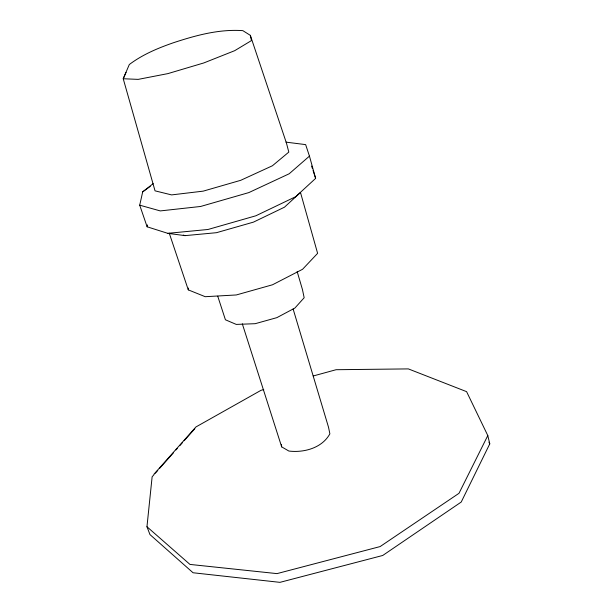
<?xml version="1.0" encoding="UTF-8"?>
<svg xmlns="http://www.w3.org/2000/svg" width="613" height="613" viewBox="0 0 613 613"><rect width="100%" height="100%" fill="white"/><g stroke="black" fill="none" stroke-linecap="round" stroke-linejoin="round"><path stroke-width="0.92" d="M300.477 192.428L317.611 253.345L302.577 269.276L272.517 284.777L236.296 294.96L205.217 296.7L188.283 289.872L188.398 288.033M313.189 375.991L336.077 369.716L408.365 368.903L466.593 391.653L487.795 435.559L489.772 443.858L461.221 502.039L382.727 555.47L279.957 582.35L193.064 572.757L149.97 534.582L146.959 526.743L152.131 476.791L154.016 474.669M300.324 192.597L284.47 207.194L253.46 222.128L216.45 232.695L185.049 235.637L167.801 233.338L147.128 226.802L147.488 224.917M147.128 226.802L139.71 205.171L142.706 191.831L153.196 183.616M126.025 72.388L123.228 78.748L155.035 190.842L171.594 194.903L203.202 191.141L240.733 180.306L272.394 165.778L288.807 152.101L286.447 143.09L250.334 35.347L242.848 30.65C219.109 28.987 196.022 35.339 173.671 42.657C158.031 48.075 142.607 54.503 129.305 64.534L123.228 78.748L138.186 79.376L167.885 73.614L203.792 62.947L234.695 50.68L251.46 40.581L250.334 35.347M487.795 435.559L458.991 493.312L380.121 546.574L276.999 573.615L189.961 564.42L146.959 526.743M155.273 473.259L157.786 470.432M159.671 468.309L173.487 452.746M176 449.911L177.257 448.501M179.77 445.666L182.283 442.839M184.161 440.716L194.842 428.694M153.993 474.163L195.945 426.947L261.008 390.32L263.759 389.561M285.98 142.139L305.642 144.614L309.45 156.123L315.634 178.375L295.75 196.673L255.843 215.791L207.983 229.484L167.801 233.338M309.45 156.123L289.19 173.77L248.817 192.597L200.589 206.474L160.269 210.918L139.71 205.171M142.706 191.831L150.231 186.413M183.287 235.085L185.049 235.637M242.311 323.81L281.673 446.869L288.869 451.045C304.04 452.9 322.116 447.996 329.871 433.835L328.53 427.261L293.137 309.044M488.952 442.149L489.772 443.858M169.242 233.147L188.283 289.872M311.603 166.062L312.469 168.698M313.044 170.46L315.634 178.375M217.738 296.202L225.415 319.779L236.273 324.415L255.207 323.687L276.877 317.641L294.907 308.04L304.163 297.742L302.47 289.627L297.159 271.544M281.382 444.356L281.673 446.869"/></g></svg>
